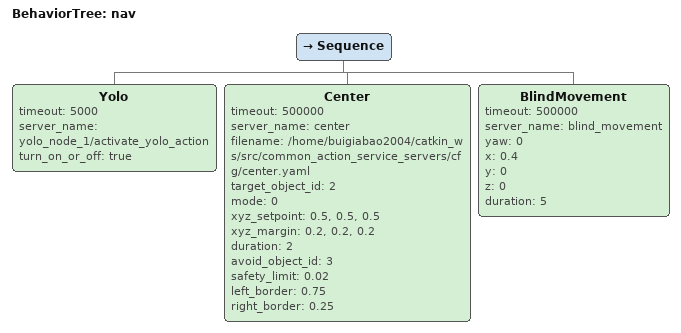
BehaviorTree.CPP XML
<?xml version="1.0" encoding="UTF-8"?>
<root BTCPP_format="4">
  <BehaviorTree ID="nav">
    <Sequence>
      <Yolo timeout="5000"
            server_name="yolo_node_1/activate_yolo_action"
            turn_on_or_off="true"/>
      <Center timeout="500000"
              server_name="center"
              filename="/home/buigiabao2004/catkin_ws/src/common_action_service_servers/cfg/center.yaml"
              target_object_id="2"
              mode="0"
              xyz_setpoint="0.5, 0.5, 0.5"
              xyz_margin="0.2, 0.2, 0.2"
              duration="2"
              avoid_object_id="3"
              safety_limit="0.02"
              left_border="0.75"
              right_border="0.25"/>
      <BlindMovement timeout="500000"
                     server_name="blind_movement"
                     yaw="0"
                     x="0.4"
                     y="0"
                     z="0"
                     duration="5"/>
    </Sequence>
  </BehaviorTree>

</root>
